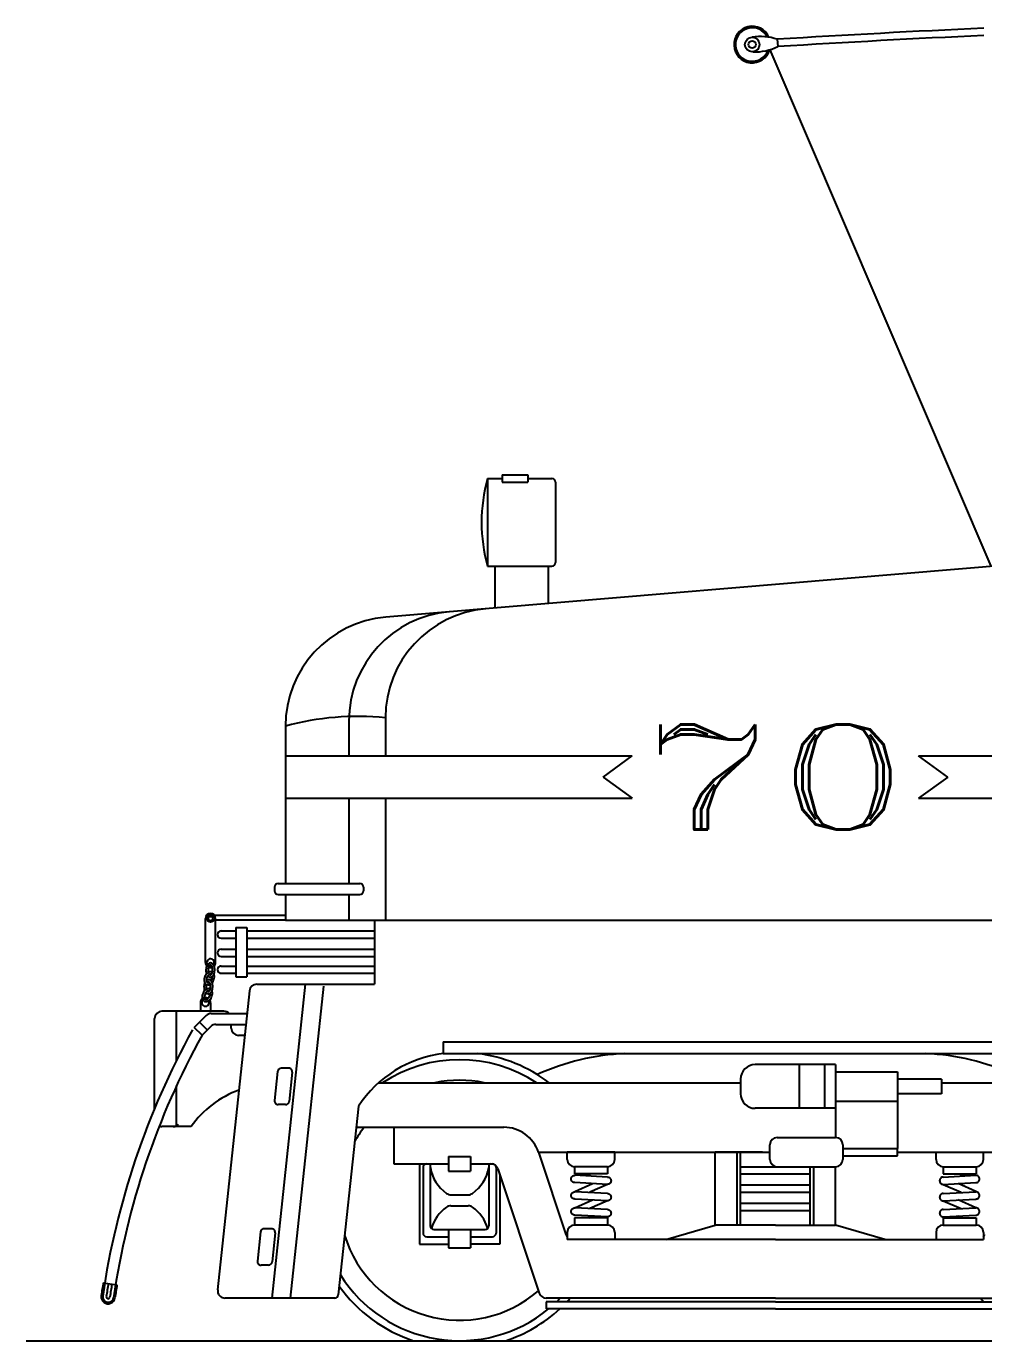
# Model space of a CAD drawing. Extents: x 232357 to 307872, y -9829 to 33775.
# Drawn here: x 232727 to 236005, y 5927 to 10430 of the extents above; entities that cross this region are included whole.
import ezdxf
from ezdxf.enums import TextEntityAlignment as Align

# ---------------------------------------------------------------- set-up
doc = ezdxf.new("R2010")
doc.units = 0
doc.header["$LTSCALE"] = 750
doc.header["$MEASUREMENT"] = 0
doc.layers.get('0').update_dxf_attribs({"linetype": 'CONTINUOUS'})
doc.styles.add('ROMANT', font='romant', dxfattribs={"height": 0.25})

msp = doc.modelspace()

# ---------------------------------------------------------------- linework, layer by layer
at = {"color": 0, "lineweight": -2}
for p, q in [((235298.2, 10385.4), (235299.8, 10360.5)), ((235272.5, 10349.8), (236029.3, 8579.9)), ((234306.8, 8880.5), (234306.8, 8580.5)), ((234306.8, 8880.5), (234356.8, 8880.5)), ((234356.8, 8893), (234444.3, 8893)), ((234356.8, 8893), (234356.8, 8868)), ((234444.3, 8893), (234444.3, 8868)), ((234444.3, 8880.5), (234526.8, 8880.5)), ((234356.8, 8868), (234444.3, 8868)), ((234539.3, 8868), (234539.3, 8593)), ((236779.3, 8643), (233957.9, 8405.6)), ((234306.8, 8580.5), (234526.8, 8580.5)), ((234331.8, 8580.5), (234331.8, 8437.1)), ((234514.3, 8580.5), (234514.3, 8452.4)), ((233614.3, 8031.9), (233614.3, 7493)), ((233831.8, 8050.2), (233831.8, 7930.5)), ((233956.8, 8060.8), (233956.8, 7930.5)), ((233614.3, 7930.5), (234801.8, 7930.5)), ((234701.8, 7858), (234801.8, 7930.5)), ((235881.8, 7858), (235781.8, 7930.5)), ((235781.8, 7930.5), (237984.3, 7930.5)), ((234701.8, 7858), (234801.8, 7785.5)), ((235881.8, 7858), (235781.8, 7785.5)), ((233614.3, 7785.5), (234801.8, 7785.5)), ((233831.8, 7785.5), (233831.8, 7493)), ((233956.8, 7785.5), (233956.8, 7368)), ((235781.8, 7785.5), (239824.3, 7785.5)), ((233576.8, 7480.5), (233576.8, 7468)), ((233589.3, 7493), (233869.3, 7493)), ((233881.8, 7480.5), (233881.8, 7468)), ((233589.3, 7455.5), (233869.3, 7455.5)), ((233614.3, 7455.5), (233614.3, 7368)), ((233831.8, 7455.5), (233831.8, 7368)), ((233340.5, 7222.8), (233340.5, 7373)), ((233614.3, 7383), (233372.4, 7383)), ((233375.5, 7222.8), (233375.5, 7373)), ((233614.3, 7368), (233375.5, 7368)), ((233444.3, 7343), (233444.3, 7173)), ((233444.3, 7343), (233481.8, 7343)), ((233481.8, 7343), (233481.8, 7173)), ((233614.3, 7368), (238819.3, 7368)), ((233919.3, 7368), (233919.3, 7148)), ((233394.3, 7330.5), (233444.3, 7330.5)), ((233394.3, 7305.5), (233444.3, 7305.5)), ((233481.8, 7330.5), (233919.3, 7330.5)), ((233481.8, 7305.5), (233919.3, 7305.5)), ((233394.3, 7268), (233444.3, 7268)), ((233481.8, 7268), (233919.3, 7268)), ((233394.3, 7243), (233444.3, 7243)), ((233394.3, 7210.5), (233444.3, 7210.5)), ((233481.8, 7243), (233919.3, 7243)), ((233481.8, 7210.5), (233919.3, 7210.5)), ((233394.3, 7185.5), (233444.3, 7185.5)), ((233444.3, 7173), (233481.8, 7173)), ((233481.8, 7185.5), (233919.3, 7185.5)), ((233491.5, 7125.7), (233382.4, 6100.7)), ((233516.4, 7148), (233919.3, 7148)), ((233682.5, 7148), (233568, 6073)), ((233744.6, 7141.4), (233630.9, 6073)), ((233323.1, 7084.9), (233323.1, 7055.5)), ((233358.1, 7084.9), (233358.1, 7055.5)), ((233166.4, 6722.4), (233166.4, 7030.5)), ((233403.9, 7055.5), (233191.4, 7055.5)), ((233241.4, 6887.3), (233241.4, 7055.5)), ((233343, 7040.7), (233302.4, 7000.1)), ((233360.6, 7048), (233483.3, 7048)), ((233328.9, 6973.6), (233302.4, 7000.1)), ((233346.6, 6991.3), (233320, 7017.8)), ((233358.5, 7003.2), (233328.9, 6973.6)), ((233376.2, 7010.5), (233479.3, 7010.5)), ((233428.9, 6998), (233428.9, 7010.5)), ((233475.3, 6973), (233453.9, 6973)), ((234154.3, 6950.5), (238124.3, 6950.5)), ((234154.3, 6950.5), (234154.3, 6910.5)), ((234154.3, 6910.5), (238819.3, 6910.5)), ((233587.8, 6849.3), (233577.2, 6749.3)), ((233625.4, 6860.5), (233600.2, 6860.5)), ((233637.8, 6846.7), (233627.2, 6746.7)), ((235498, 6873), (235223, 6873)), ((235373, 6873), (235373, 6723)), ((235460.5, 6873), (235460.5, 6723)), ((235498, 6873), (235498, 6748)), ((235498, 6848), (235710.5, 6848)), ((235710.5, 6848), (235710.5, 6585.5)), ((233241.4, 6663.1), (233241.4, 6800.3)), ((233933.6, 6810.5), (235173, 6810.5)), ((235173, 6823), (235173, 6773)), ((235860.5, 6823), (235710.5, 6823)), ((235860.5, 6823), (235860.5, 6773)), ((235860.5, 6810.5), (236948, 6810.5)), ((235860.5, 6773), (235710.5, 6773)), ((233614.7, 6735.5), (233589.6, 6735.5)), ((233864.3, 6730.5), (233795.5, 6084.2)), ((235498, 6723), (235223, 6723)), ((235498, 6748), (235498, 6623)), ((235498, 6748), (235710.5, 6748)), ((233291.4, 6660.5), (233191.4, 6660.5)), ((233856.6, 6658), (234361.9, 6658)), ((233985.5, 6658), (233985.5, 6533)), ((235298, 6623), (235498, 6623)), ((235273, 6548), (235273, 6598)), ((235523, 6598), (235523, 6548)), ((235523, 6585.5), (235710.5, 6585.5)), ((235710.5, 6560.5), (235710.5, 6585.5)), ((233985.5, 6533), (234173, 6533)), ((234073, 6533), (234073, 6258)), ((234098, 6533), (234173, 6533)), ((234110.5, 6533), (234110.5, 6320.5)), ((234173, 6558), (234173, 6508)), ((234173, 6558), (234248, 6558)), ((234248, 6558), (234248, 6508)), ((234248, 6533), (234317.5, 6533)), ((234248, 6533), (234323, 6533)), ((234310.5, 6533), (234310.5, 6320.5)), ((234480.3, 6573), (235273, 6573)), ((234480.5, 6572.5), (234574.6, 6290.1)), ((234741.8, 6573), (234579.3, 6573)), ((234579.3, 6548), (234579.3, 6573)), ((234741.8, 6548), (234741.8, 6573)), ((235085.5, 6323), (235085.5, 6573)), ((235248, 6573), (235085.5, 6573)), ((235160.5, 6323), (235160.5, 6573)), ((235173, 6323), (235173, 6573)), ((235173, 6323), (235173, 6573)), ((235523, 6560.5), (235710.5, 6560.5)), ((235710.5, 6573), (236103.3, 6573)), ((235841.8, 6548), (235841.8, 6573)), ((235841.8, 6573), (236004.3, 6573)), ((236004.3, 6548), (236004.3, 6573)), ((234085.5, 6520.5), (234085.5, 6295.5)), ((234173, 6508), (234248, 6508)), ((234335.5, 6520.5), (234335.5, 6295.5)), ((234341.2, 6515.9), (234483.2, 6090.1)), ((234348, 6495.5), (234348, 6258)), ((234716.8, 6523), (234604.3, 6523)), ((234604.3, 6523), (234604.3, 6498)), ((234716.8, 6498), (234604.3, 6498)), ((234716.8, 6487.5), (234605.4, 6493.4)), ((234660.1, 6498), (234644.9, 6491.3)), ((234716.8, 6523), (234716.8, 6498)), ((235173, 6523), (235298, 6523)), ((235173, 6523), (235410.5, 6523)), ((235173, 6498), (235410.5, 6498)), ((235298, 6523), (235498, 6523)), ((235410.5, 6323), (235410.5, 6523)), ((235423, 6323), (235423, 6523)), ((235498, 6323), (235498, 6523)), ((235866.8, 6523), (235866.8, 6498)), ((235866.8, 6523), (235979.3, 6523)), ((235866.8, 6498), (235979.3, 6498)), ((235866.8, 6487.5), (235978.2, 6493.4)), ((235923.4, 6498), (235938.7, 6491.3)), ((235979.3, 6523), (235979.3, 6498)), ((234716.8, 6462.5), (234605.4, 6468.3)), ((234605.4, 6438.4), (234666.1, 6465.1)), ((234716.8, 6462.5), (234656.1, 6435.7)), ((235173, 6460.5), (235410.5, 6460.5)), ((235866.8, 6462.5), (235978.2, 6468.3)), ((235866.8, 6462.5), (235927.5, 6435.7)), ((235978.2, 6438.4), (235917.5, 6465.1)), ((234180.6, 6426.8), (234240.5, 6426.8)), ((234716.8, 6431.3), (234605.4, 6437.1)), ((234716.8, 6406.2), (234605.4, 6412.1)), ((234605.4, 6382.1), (234666.1, 6408.9)), ((234716.8, 6406.2), (234656.1, 6379.4)), ((235173, 6435.5), (235410.5, 6435.5)), ((235173, 6398), (235410.5, 6398)), ((235866.8, 6431.3), (235978.2, 6437.1)), ((235866.8, 6406.2), (235978.2, 6412.1)), ((235866.8, 6406.2), (235927.5, 6379.4)), ((235978.2, 6382.1), (235917.5, 6408.9)), ((234180.6, 6389.3), (234240.5, 6389.3)), ((234716.8, 6376.3), (234605.4, 6382.1)), ((234716.8, 6351.2), (234605.4, 6357.1)), ((234652.8, 6348), (234666.1, 6353.9)), ((234716.8, 6351.2), (234709.5, 6348)), ((235173, 6373), (235410.5, 6373)), ((235866.8, 6376.3), (235978.2, 6382.1)), ((235866.8, 6351.2), (235978.2, 6357.1)), ((235866.8, 6351.2), (235874.1, 6348)), ((235930.8, 6348), (235917.5, 6353.9)), ((233566.8, 6310.5), (233541.7, 6310.5)), ((234123, 6308), (234298, 6308)), ((234173, 6308), (234173, 6245.5)), ((234248, 6308), (234248, 6245.5)), ((234716.8, 6348), (234604.3, 6348)), ((234604.3, 6348), (234604.3, 6323)), ((234716.8, 6323), (234604.3, 6323)), ((234716.8, 6348), (234716.8, 6323)), ((234916.8, 6273), (235085.5, 6323)), ((235291.8, 6323), (235085.5, 6323)), ((235291.8, 6323), (235498, 6323)), ((235666.8, 6273), (235498, 6323)), ((235866.8, 6348), (235866.8, 6323)), ((235866.8, 6348), (235979.3, 6348)), ((235866.8, 6323), (235979.3, 6323)), ((235979.3, 6348), (235979.3, 6323)), ((233529.3, 6299.3), (233518.6, 6199.3)), ((233579.3, 6296.7), (233568.6, 6196.7)), ((234098, 6283), (234173, 6283)), ((234248, 6283), (234323, 6283)), ((234579.3, 6298), (234579.3, 6273)), ((235291.8, 6273), (234579.3, 6273)), ((234741.8, 6298), (234741.8, 6273)), ((235291.8, 6273), (236004.3, 6273)), ((235841.8, 6298), (235841.8, 6273)), ((236004.3, 6298), (236004.3, 6273)), ((234073, 6258), (234173, 6258)), ((234173, 6245.5), (234248, 6245.5)), ((234348, 6258), (234248, 6258)), ((233556.2, 6185.5), (233531, 6185.5)), ((232990.8, 6125.4), (233037.7, 6117.7)), ((233783.1, 6073), (233407.3, 6073)), ((235291.8, 6073), (234506.9, 6073)), ((234506.9, 6060.5), (234506.9, 6035.5)), ((235291.8, 6060.5), (234506.9, 6060.5)), ((235291.8, 6035.5), (234506.9, 6035.5)), ((235291.8, 6073), (236076.7, 6073)), ((235291.8, 6060.5), (236076.7, 6060.5)), ((235291.8, 6035.5), (236076.7, 6035.5)), ((232727.2, 5926.8), (245492.6, 5926.8))]:
    msp.add_line(p, q, dxfattribs=at)
for points in [[(233345.2, 7210.9, 0.046806), (233343.5, 7205.6, 0.045478), (233342.4, 7197.4, 0.045478), (233342.7, 7189.2, 0.053065), (233344.3, 7183, 0.100884)], [(233356.2, 7172.5, 0.189977), (233363.9, 7175.1, 0.100884), (233368.8, 7181.3, 0.059038), (233371.1, 7187.9, 0.045478), (233372.3, 7196.1, 0.045478), (233371.9, 7204.3, 0.059038), (233370.1, 7211.1, 0.100884), (233365.8, 7217.7, 0.189977), (233358.4, 7221, 0.189977), (233350.7, 7218.4, 0.051273), (233347.9, 7215.5, 0.059038)], [(233351.6, 7206.5, 0.030898), (233350.8, 7203.9, 0.045478), (233349.9, 7197.1, 0.058777), (233350.5, 7188.3, 0.059038)], [(233356.6, 7180, 0.189977), (233359.1, 7180.8, 0.100884), (233362.1, 7184.6, 0.059038), (233363.8, 7189.6, 0.045478), (233364.8, 7196.4, 0.045478), (233364.4, 7203.3, 0.059038), (233363.1, 7208.4, 0.100884), (233360.5, 7212.5, 0.189977), (233358, 7213.5, 0.189977), (233355.5, 7212.7, 0.048393), (233353.9, 7211, 0.059038)], [(233363.4, 7189.2, 0.010864), (233362.9, 7189.4, 0.165698), (233355, 7190, 0.105638), (233347.9, 7186.5, 0.068613), (233342.9, 7181.4, 0.054794), (233339, 7174.4, 0.054794), (233336.6, 7166.7, 0.068613), (233336.2, 7159.5, 0.105638), (233338.5, 7151.9, 0.165698), (233344.4, 7146.6, 0.165698)], [(233360.5, 7182.2, 0.032385), (233359.9, 7182.5, 0.165698), (233356.8, 7182.8, 0.105638), (233352.6, 7180.6, 0.068613), (233349, 7176.9, 0.054794), (233345.8, 7171.4, 0.054794), (233343.9, 7165.3, 0.068613), (233343.7, 7160.1, 0.105638), (233345.1, 7155.6, 0.165698), (233347.3, 7153.5, 0.165698)], [(233349.5, 7115.2, 0.189977), (233357.2, 7117.9, 0.100884), (233362, 7124.1, 0.059038), (233364.4, 7130.7, 0.045478), (233365.5, 7138.9, 0.045478), (233365.1, 7147.1, 0.059038), (233363.3, 7153.9, 0.100884), (233359, 7160.5, 0.189977), (233351.6, 7163.8, 0.189977), (233343.9, 7161.2, 0.004575), (233343.6, 7160.9, 0.059038)], [(233348.5, 7176.1, 0.006368), (233348.8, 7175.8, 0.189977), (233356.2, 7172.5, 0.189977)], [(233353.7, 7181.5, 0.012175), (233354.2, 7181, 0.189977), (233356.6, 7180, 0.189977)], [(233359.1, 7160.4, 0.041177), (233361.4, 7164.6, 0.091561), (233363.8, 7175, 0.068613)], [(233363.4, 7153.5, 0.013571), (233364.3, 7154.7, 0.054794), (233368.3, 7161.6, 0.054794), (233370.7, 7169.3, 0.068613), (233371.1, 7176.5, 0.067466), (233370, 7181.5, 0.165698)], [(233356.6, 7131.9, 0.010864), (233356.1, 7132.2, 0.165698), (233348.2, 7132.8, 0.105638), (233341.1, 7129.3, 0.068613), (233336.2, 7124.1, 0.054794), (233332.2, 7117.1, 0.054794), (233329.8, 7109.4, 0.068613), (233329.4, 7102.3, 0.0454), (233330, 7098.9, 0.165698)], [(233338.1, 7152.8, 0.038756), (233336.7, 7148.3, 0.045478), (233335.6, 7140.2, 0.045478), (233336, 7132, 0.053065), (233337.5, 7125.8, 0.100884)], [(233353.7, 7125, 0.032385), (233353.1, 7125.3, 0.165698), (233350.1, 7125.5, 0.105638), (233345.8, 7123.4, 0.068613), (233342.2, 7119.7, 0.054794), (233339.1, 7114.1, 0.054794), (233337.2, 7108, 0.068613), (233336.9, 7102.9, 0.018087), (233337, 7102.1, 0.165698)], [(233337.6, 7089.4, 0.165698), (233345.5, 7088.7, 0.105638), (233352.6, 7092.2, 0.068613), (233357.5, 7097.4, 0.054794), (233361.5, 7104.4, 0.054794), (233363.9, 7112.1, 0.068613), (233364.3, 7119.3, 0.067466), (233363.2, 7124.2, 0.165698)], [(233340.6, 7096.3, 0.165698), (233343.6, 7096, 0.105638), (233347.9, 7098.1, 0.068613), (233351.5, 7101.8, 0.054794), (233354.6, 7107.4, 0.091561), (233357, 7117.8, 0.068613)], [(233341.7, 7118.9, 0.006368), (233342, 7118.5, 0.189977), (233349.5, 7115.2, 0.189977)], [(233344, 7146.8, 0.001427), (233344, 7146.6, 0.045478), (233343.1, 7139.8, 0.058777), (233343.7, 7131, 0.059038)], [(233344.4, 7146.6, 0.165698), (233352.3, 7146, 0.072248), (233357.3, 7148.1, 0.068613)], [(233349.8, 7122.7, 0.189977), (233352.3, 7123.6, 0.100884), (233355.3, 7127.4, 0.059038), (233357.1, 7132.4, 0.045478), (233358, 7139.2, 0.045478), (233357.7, 7146, 0.059038), (233356.3, 7151.2, 0.100884), (233353.7, 7155.2, 0.189977), (233351.3, 7156.3, 0.189977), (233348.8, 7155.4, 0.051583), (233347, 7153.6, 0.059038)], [(233347, 7124.2, 0.012175), (233347.4, 7123.8, 0.189977), (233349.8, 7122.7, 0.189977)], [(233347.3, 7153.5, 0.165698), (233350.4, 7153.2, 0.087294), (233354, 7154.9, 0.068613)], [(233332.1, 7094.1, 0.150938), (233337.6, 7089.4, 0.165698)], [(233339, 7097.3, 0.100499), (233340.6, 7096.3, 0.165698)], [(234605.4, 6468.3, -0.098614), (234600.6, 6469.3, -0.098542), (234596.5, 6472, -0.098441), (234593.8, 6476, -0.098369), (234592.9, 6480.8, -0.098369), (234593.8, 6485.6, -0.098441), (234596.5, 6489.7, -0.098542), (234600.6, 6492.4, -0.098614), (234605.4, 6493.4, -0.098614)], [(234716.8, 6487.5, -0.098614), (234721.6, 6486.6, -0.098542), (234725.6, 6483.8, -0.098441), (234728.3, 6479.8, -0.098369), (234729.3, 6475, -0.098369), (234728.3, 6470.2, -0.098441), (234725.6, 6466.1, -0.098542), (234721.6, 6463.4, -0.098614), (234716.8, 6462.5, -0.098614)], [(235866.8, 6487.5, 0.098614), (235862, 6486.6, 0.098542), (235858, 6483.8, 0.098441), (235855.2, 6479.8, 0.098369), (235854.3, 6475, 0.098369), (235855.2, 6470.2, 0.098441), (235858, 6466.1, 0.098542), (235862, 6463.4, 0.098614), (235866.8, 6462.5, 0.098614)], [(235978.2, 6468.3, 0.098614), (235983, 6469.3, 0.098542), (235987, 6472, 0.098441), (235989.7, 6476, 0.098369), (235990.7, 6480.8, 0.098369), (235989.7, 6485.6, 0.098441), (235987, 6489.7, 0.098542), (235983, 6492.4, 0.098614), (235978.2, 6493.4, 0.098614)], [(234605.4, 6412.1, -0.098614), (234600.6, 6413, -0.098542), (234596.5, 6415.7, -0.098441), (234593.8, 6419.8, -0.098369), (234592.9, 6424.6, -0.098369), (234593.8, 6429.4, -0.098441), (234596.5, 6433.4, -0.098542), (234600.6, 6436.2, -0.098614), (234605.4, 6437.1, -0.098614)], [(234716.8, 6431.3, -0.098614), (234721.6, 6430.3, -0.098542), (234725.6, 6427.6, -0.098441), (234728.3, 6423.5, -0.098369), (234729.3, 6418.7, -0.098369), (234728.3, 6414, -0.098441), (234725.6, 6409.9, -0.098542), (234721.6, 6407.2, -0.098614), (234716.8, 6406.2, -0.098614)], [(235866.8, 6431.3, 0.098614), (235862, 6430.3, 0.098542), (235858, 6427.6, 0.098441), (235855.2, 6423.5, 0.098369), (235854.3, 6418.7, 0.098369), (235855.2, 6414, 0.098441), (235858, 6409.9, 0.098542), (235862, 6407.2, 0.098614), (235866.8, 6406.2, 0.098614)], [(235978.2, 6412.1, 0.098614), (235983, 6413, 0.098542), (235987, 6415.7, 0.098441), (235989.7, 6419.8, 0.098369), (235990.7, 6424.6, 0.098369), (235989.7, 6429.4, 0.098441), (235987, 6433.4, 0.098542), (235983, 6436.2, 0.098614), (235978.2, 6437.1, 0.098614)], [(234605.4, 6357.1, -0.098614), (234600.6, 6358, -0.098542), (234596.5, 6360.7, -0.098441), (234593.8, 6364.8, -0.098369), (234592.9, 6369.6, -0.098369), (234593.8, 6374.4, -0.098441), (234596.5, 6378.4, -0.098542), (234600.6, 6381.2, -0.098614), (234605.4, 6382.1, -0.098614)], [(234605.4, 6382.1, -0.026186), (234606.7, 6382, -0.098542)], [(234716.8, 6376.3, -0.098614), (234721.6, 6375.3, -0.098542), (234725.6, 6372.6, -0.098441), (234728.3, 6368.5, -0.098369), (234729.3, 6363.7, -0.098369), (234728.3, 6359, -0.098441), (234725.6, 6354.9, -0.098542), (234721.6, 6352.2, -0.098614), (234716.8, 6351.2, -0.098614)], [(235866.8, 6376.3, 0.098614), (235862, 6375.3, 0.098542), (235858, 6372.6, 0.098441), (235855.2, 6368.5, 0.098369), (235854.3, 6363.7, 0.098369), (235855.2, 6359, 0.098441), (235858, 6354.9, 0.098542), (235862, 6352.2, 0.098614), (235866.8, 6351.2, 0.098614)], [(235978.2, 6382.1, 0.026186), (235976.9, 6382, 0.098542)], [(235978.2, 6357.1, 0.098614), (235983, 6358, 0.098542), (235987, 6360.7, 0.098441), (235989.7, 6364.8, 0.098369), (235990.7, 6369.6, 0.098369), (235989.7, 6374.4, 0.098441), (235987, 6378.4, 0.098542), (235983, 6381.2, 0.098614), (235978.2, 6382.1, 0.098614)]]:
    msp.add_lwpolyline(points, format="xyb", dxfattribs=at)
for centre, radius in [((235212.6, 10367.5), 25), ((235212.6, 10367.5), 12.5), ((233358, 7373), 12.5), ((233358, 7373), 7.5)]:
    msp.add_circle(centre, radius, dxfattribs=at)
for centre, radius, start, end in [((235212.6, 10367.5), 62.5, 23.4815, 343.4972), ((235212.6, 10367.5), 57.5, 26.6277, 340.2959), ((237999.8, -33242.2), 43711.2, 92.61553, 93.5434), ((235240.7, 10213.9), 180.9, 71.4648, 99.0994), ((235220.5, 10523.1), 180.9, 268.3757, 296.0103), ((237999.8, -33242.2), 43686.2, 92.61703, 93.54338), ((234827.4, 8730.5), 541.8, 163.9273, 196.0727), ((234526.8, 8868), 12.5, 0, 90), ((234526.8, 8593), 12.5, 270, 0), ((234206.8, 8050.2), 375, 94.8098, 180), ((234331.8, 8060.8), 375, 94.8098, 180), ((233989.3, 8031.9), 375, 94.8098, 180), ((233862.1, 7136.6), 929, 84.149, 105.4707), ((233589.3, 7480.5), 12.5, 90, 180), ((233869.3, 7480.5), 12.5, 0, 90), ((233589.3, 7468), 12.5, 180, 270), ((233869.3, 7468), 12.5, 270, 0), ((233358, 7373), 17.5, 0, 180), ((233394.3, 7318), 12.5, 90, 270), ((233394.3, 7255.5), 12.5, 90, 270), ((233358, 7222.8), 17.5, 180, 289.2714), ((233358, 7222.8), 12.5, 322.3505, 287.4351), ((233358, 7222.8), 17.5, 314.7991, 0), ((233394.3, 7198), 12.5, 90, 270), ((233516.4, 7123), 25, 90, 173.923), ((233340.6, 7084.9), 17.5, 58.2621, 180), ((233340.6, 7084.9), 12.5, 68.1221, 30.7612), ((233340.6, 7084.9), 17.5, 0, 33.5147), ((233191.4, 7030.5), 25, 90, 180), ((233360.6, 7023), 25, 90, 135), ((233403.9, 7030.5), 25, 44.427, 90), ((235661.6, 5686.8), 2701.6, 151.1184, 171.6386), ((233376.2, 6985.5), 25, 90, 135), ((233453.9, 6998), 25, 180, 270), ((235661.6, 5686.8), 2664.1, 151.1184, 171.6386), ((234204.6, 6505.9), 407.8, 97.0867, 146.5682), ((234210.5, 6408), 506.3, 52.6611, 83.0219), ((234810.9, 6106), 805.2, 92.4254, 114.5177), ((235772.7, 6106), 805.2, 65.4823, 87.5746), ((233600.2, 6848), 12.5, 90, 173.923), ((233625.4, 6848), 12.5, 353.923, 90), ((234210.5, 6408), 481.3, 56.7581, 123.2419), ((235223, 6823), 50, 90, 180), ((234210.5, 6408), 411.3, 78.1597, 101.8403), ((233576.1, 6457.1), 350, 110.1973, 144.4562), ((235223, 6773), 50, 180, 270), ((233589.6, 6748), 12.5, 173.923, 270), ((233614.7, 6748), 12.5, 270, 353.923), ((233230.3, 6685.5), 25, 270, 317.1884), ((233191.4, 6685.5), 25, 249.1078, 270), ((234210.5, 6408), 411.3, 142.562, 150.8832), ((234361.9, 6533), 125, 18.4349, 90), ((235298, 6598), 25, 90, 180), ((235498, 6598), 25, 0, 90), ((234098, 6520.5), 12.5, 90, 180), ((234317.5, 6508), 25, 18.4349, 90), ((234323, 6520.5), 12.5, 0, 90), ((234604.3, 6548), 25, 180, 270), ((234716.8, 6548), 25, 270, 0), ((235298, 6548), 25, 180, 270), ((235498, 6548), 25, 270, 0), ((235866.8, 6548), 25, 180, 270), ((235979.3, 6548), 25, 270, 0), ((234246, 6543.2), 137.4, 189.6524, 234.4312), ((234175.1, 6543.2), 137.4, 305.5688, 350.3476), ((234180.6, 6451.8), 25, 234.4312, 270), ((234240.5, 6451.8), 25, 270, 305.5688), ((234246, 6272.8), 137.4, 125.5688, 163.5768), ((234180.6, 6364.3), 25, 90, 125.5688), ((234240.5, 6364.3), 25, 54.4312, 90), ((234175.1, 6272.8), 137.4, 16.4232, 54.4312), ((233541.7, 6298), 12.5, 90, 173.923), ((233566.8, 6298), 12.5, 353.923, 90), ((234123, 6320.5), 12.5, 180, 270), ((234298, 6320.5), 12.5, 270, 0), ((234604.3, 6298), 25, 90, 180), ((234716.8, 6298), 25, 0, 90), ((235866.8, 6298), 25, 90, 180), ((235979.3, 6298), 25, 0, 90), ((234210.5, 6408), 411.3, 196.9628, 311.0459), ((234098, 6295.5), 12.5, 180, 270), ((234323, 6295.5), 12.5, 270, 0), ((234598.3, 6298), 25, 198.4349, 220.3608), ((234598.3, 6298), 25, 198.4349, 220.3608), ((235985.2, 6298), 25, 319.6392, 341.5651), ((233531, 6198), 12.5, 173.923, 270), ((233556.2, 6198), 12.5, 270, 353.923), ((235661.6, 5686.8), 2706.6, 170.6753, 171.6386), ((234210.5, 6408), 481.3, 212.0744, 309.2832), ((233007.3, 6077), 23.7, 171.6386, 351.6386), ((233007.3, 6077), 18.7, 171.6386, 351.6386), ((235661.6, 5686.8), 2689.1, 170.6753, 171.6386), ((235661.6, 5686.8), 2676.6, 170.6753, 171.6386), ((235661.6, 5686.8), 2659.1, 170.6753, 171.6386), ((233407.3, 6098), 25, 173.923, 270), ((233783.1, 6085.5), 12.5, 270, 353.923), ((234210.5, 6408), 506.3, 215.5446, 251.9187), ((234506.9, 6098), 25, 198.4349, 270), ((233007.3, 6077), 6.25, 171.6386, 351.6386), ((234210.5, 6408), 506.3, 288.0813, 312.6249), ((234210.5, 6408), 481.3, 313.7737, 315.8848), ((234210.5, 6408), 506.3, 316.6526, 318.5682), ((236373, 6408), 506.3, 221.4318, 223.3474)]:
    msp.add_arc(centre, radius, start, end, dxfattribs=at)

# ---------------------------------------------------------------- texts
at = {"color": 0, "lineweight": -2, "style": 'ROMANT', "width": 1.5}
msp.add_text('70', height=360, dxfattribs=at).set_placement((235291.8, 7858), align=Align.MIDDLE)

doc.saveas('drawing.dxf')
